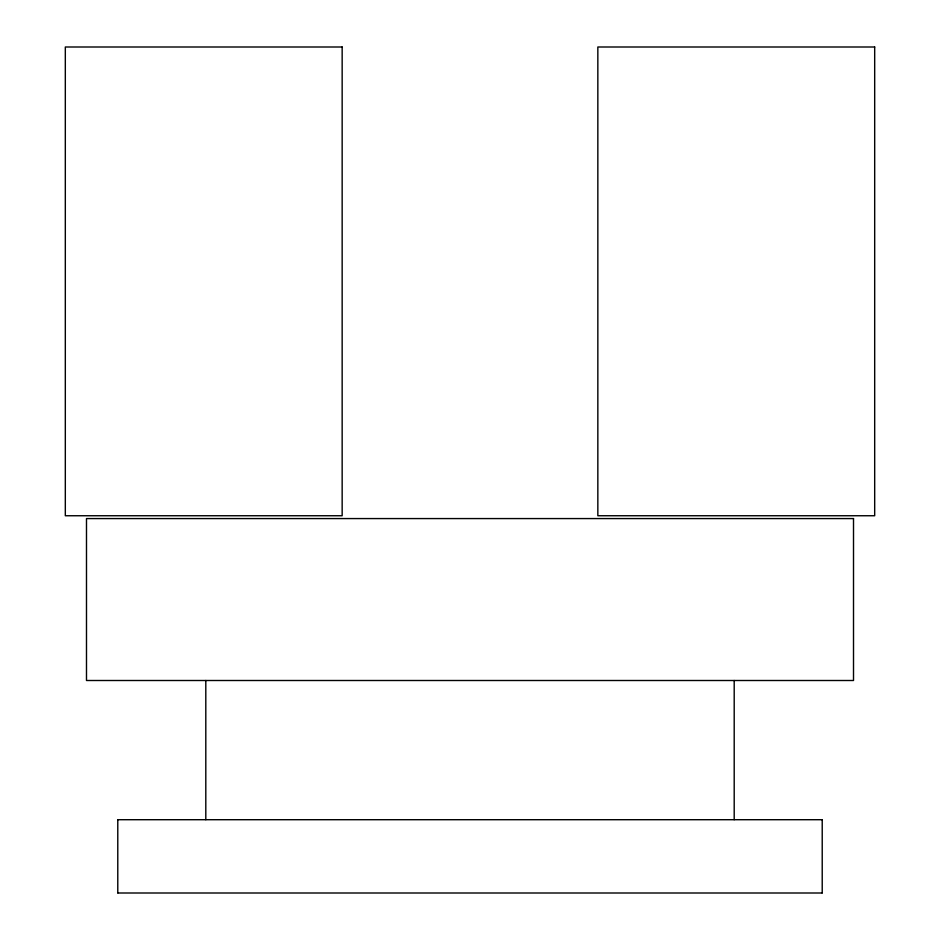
<?xml version="1.0" encoding="UTF-8"?>
<svg xmlns="http://www.w3.org/2000/svg" width="940" height="940" viewBox="0 0 940 940"><rect width="100%" height="100%" fill="white"/><g stroke="black" fill="none" stroke-linecap="round" stroke-linejoin="round"><path stroke-width="1.41" d="M117.947 819.704L822.053 819.704M117.947 893L822.053 893M822.218 819.704L822.218 893M734.199 680.501L734.199 819.704M205.801 680.501L205.801 819.704M117.782 819.704L117.782 893M342.16 47L65.318 47L65.318 515.743L342.16 515.743L342.16 47M874.682 47L597.84 47L597.84 515.743L874.682 515.743L874.682 47M853.508 518.574L86.492 518.574L86.492 680.501L853.508 680.501L853.508 518.574"/></g></svg>
